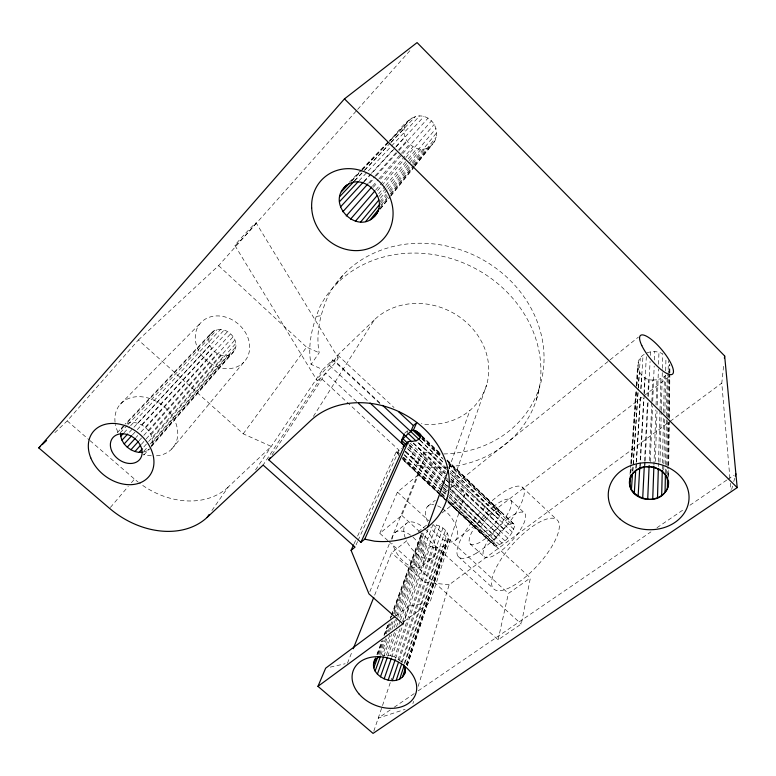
<?xml version="1.0" encoding="UTF-8"?>
<svg xmlns="http://www.w3.org/2000/svg" width="776" height="776" viewBox="0 0 776 776"><rect width="100%" height="100%" fill="white"/><g stroke="black" fill="none" stroke-linecap="round" stroke-linejoin="round"><path stroke-width="0.58" stroke-dasharray="3.88 2.91" d="M151 447.083L233.12 352.411C243.586 340.16 222.848 321.594 211.547 332.759L124.946 424.297M668.262 475.319L668.369 466.861M668.378 465.658L668.941 422.183M668.999 417.352L669.562 373.886M669.572 372.684L669.678 364.225M668.563 477.211L668.65 470.014M668.718 465.212L669.29 419.583M669.31 418.38L669.863 373.954M669.882 372.761L669.824 364.885M667.583 475.29L667.709 466.851M667.729 465.639L668.359 422.251M668.427 417.43L669.058 374.032M669.077 372.829L669.96 366.757M666.603 473.622L666.72 466.415M666.73 465.212L667.447 418.351M667.467 417.149L668.32 360.675M663.752 469.946L663.839 465.115M663.868 463.902L664.751 419.195M664.867 413.152L665.604 375.691M665.701 370.86L665.934 358.774M665.41 472.894L665.546 465.639M665.565 464.426L666.429 417.275M666.448 416.072L667.205 374.963M662.297 469.073L662.403 464.261M662.432 463.068L663.49 417.401M663.596 412.589L664.431 376.544L665.827 375.147M659.988 462.205L661.288 411.658M661.317 410.455L662.374 369.531M662.413 368.328L662.782 353.885C657.835 351.14 651.753 350.859 646.534 353.051M658.397 466.454L658.494 462.845M658.533 461.642L659.988 411.096M660.017 409.893L660.919 378.601L664.431 376.544M655.342 461.419L657.01 411.028M657.204 405.033L658.407 369.036M658.562 364.245L658.96 352.246M653.925 465.28L655.875 409.893M656.04 405.072L656.933 379.784L660.919 378.601M650.259 461.642L652.548 405.984M652.742 401.144L654.187 366.059M654.44 360.006L654.789 351.538M649.337 460.663L651.782 402.889M651.83 401.687L652.752 380.027C638.978 380.715 631.664 360.627 644.788 354.108M644.982 465.503L645.166 461.875M645.225 460.663L648.057 402.608M648.358 396.565L650.075 361.49M650.366 355.447L650.55 351.819M644.303 466.007L644.487 462.389M644.546 461.186L647.553 400.988M647.795 396.167L648.629 379.319M640.19 466.842L644.177 395.42M644.245 394.208L646.33 356.688M639.812 466.522L643.711 398.098M643.983 393.296L644.866 377.689M635.854 468.287L636.155 463.456M636.233 462.244L640.491 394.596M640.869 388.563L641.703 375.274M636.097 467.976L636.388 463.175M636.465 461.982L640.598 394.771M640.966 388.766L643.032 355.165M632.818 471.333L638.212 389.348M638.289 388.145L640.278 357.998M632.702 470.828L638.221 389.048M638.299 387.845L639.356 372.208M630.781 472.71L631.111 467.918M631.441 463.126L636.388 391.288M636.718 386.506L638.444 361.354M630.005 474.408L630.684 464.785M630.772 463.582L635.893 390.26M636.233 385.449L637.668 365.011M630.665 472.72L631.179 465.464M631.266 464.252L636.446 390.483M636.786 385.643L637.979 368.716M447.121 459.955L514.827 524.974C512.907 534.46 504.633 543.559 495.292 546.139L480.072 532.695L440.787 495.515M408.399 120.726C392.617 137.818 422.629 162.184 434.725 141.135C438.954 133.191 435.705 122.676 428.022 118.146C410.921 108.737 399.621 131.784 389.232 140.708M439.914 494.69L402.385 459.159L481.227 533.18C490.49 530.318 498.628 521.385 500.84 511.966L447.034 461.429M729.915 478.375L721.787 383.131L723.649 365.399M494.089 545.606L493.575 544.345C495.67 534.955 503.74 526.07 512.985 523.334L514.245 523.781M480.072 532.695L479.607 531.473C481.974 522.141 489.928 513.421 499.084 510.404L514.827 524.974M388.757 541.386L498.095 639.812L521.297 624.011L530.386 577.936L447.713 501.771M498.095 639.812L508.406 593.456L530.386 577.936M536.342 399.902L539.543 387.088M123.277 426.053L121.366 428.992L120.484 432.494L127.099 425.461M214.06 330.799L126.1 423.9C138.972 417.866 156.364 432.28 151.388 446.025L234.915 349.821M731.652 489.413L732.554 486.077M733.766 481.624L734.678 478.288M407.332 665.42L447.636 541.774C451.36 532.743 441.399 524.266 432.785 524.77L399.708 617.735M412.89 703.648L413.589 701.339M418.167 686.343L449.149 584.764L669.213 422.018M403.762 621.702L429.991 602.37L464.708 494.952L448.974 480.383M406.575 664.566L445.967 544.189L447.636 541.774M407.119 665.76L448.45 538.981M406.168 664.76L448.353 535.993M404.141 663.732L447.335 533.025M404.965 663.073L443.562 546.052L445.967 544.189M402.24 662.791L401.493 661.753L445.482 530.27M402.317 661.986L440.574 547.255L443.562 546.052M399.242 660.075L437.227 547.71L440.574 547.255M373.79 731.215L382.102 706.742M382.49 705.607L391.793 678.195M398.001 659.92L442.892 527.923M395.624 658.455L433.726 547.39L437.227 547.71M449.314 466.871A118.175 104.537 25.8 0 0 515.565 301.66A118.175 104.537 25.8 0 0 320.09 306.326C312.689 324.678 307.073 344.544 311.089 364.361L322.719 369.56L332.807 359.841L380.221 403.898M402.889 623.875L409.068 606.007L429.991 602.37M401.493 661.753L394.654 656.952L439.769 526.147M443.726 453.95A115.478 102.878 25.8 0 0 522.675 294.948A115.478 102.878 25.8 0 0 328.209 295.724C320.43 313.591 315.493 333.35 319.178 352.779L311.089 364.361M391.696 657.185L430.321 546.323C425.394 544.141 421.193 539.281 421.63 533.636L391.783 614.873M450.216 489.433L486.62 384.915M389.785 635.156L382.432 655.555L390.561 655.623L400.513 627.241M402.501 621.566L436.325 525.071M387.709 656.321L396.992 630.093M399.01 624.389L400.212 620.975M400.62 619.83L427.236 544.577M386.39 655.148L394.46 632.469M396.478 626.804L398.088 622.265M383.907 655.992L391.647 634.38M394.092 627.561L397.36 618.462M397.768 617.327L424.676 542.269M391.832 629.491L396.323 617.027M396.73 615.892L429.002 526.39M380.87 655.235L387.447 637.086M389.503 631.412L393.616 620.072M395.256 615.543L422.813 539.553M449.023 468.151L469.926 410.417M379.784 654.537L385.565 638.677M388.039 631.877L392.171 620.548M394.644 613.748L424.773 531.027M378.766 654.246L383.722 640.666M386.205 633.885L390.338 622.575M393.655 613.525L421.775 536.604M376.864 654.643L381.879 641.005M383.965 635.331L387.728 625.107M390.231 618.297L391.075 616.018M391.492 614.883L421.562 533.102M377.272 654.372L382.248 640.83M384.324 635.185L388.466 623.904M390.541 618.259L391.366 616.008M377.873 654.284L382.859 640.675M385.352 633.866L389.513 622.527M391.599 616.862L422.367 532.937M347.435 663.228L352.343 650.957M374.643 595.182L391.589 552.793L408.68 539.272M387.855 540.581L379.794 533.316L401.822 515.448L418.38 474.737L446.83 500.947M369.861 591.642L389.445 543.656M391.269 539.194L424.511 457.714L422.357 451.807L432.019 453.64A115.478 102.878 25.8 0 0 442.553 453.97M448.13 466.987A118.175 104.537 25.8 0 1 426.616 467.181L416.76 465.29L422.357 451.807M379.794 533.316L397.428 492.12L418.38 474.737M356.048 544.898L357.552 541.59M358.056 540.494L399.097 450.245L401.599 448.266M406.954 432.979L407.856 430.99M354.089 543.772L355.592 540.494M357.6 536.109L396.206 451.884L399.097 450.245L320.798 377.98L317.626 380.376A15.481 1.504 -47.1 0 1 323.893 370.967L331.895 362.586L337.453 357.92A15.481 1.504 -47.1 0 1 331.371 367.194L320.798 377.98L263.113 465.066M668.165 372.082L669.116 370.414M313.378 416.421L374.294 319.867A66.717 58.957 25.8 0 1 482.623 343.739A66.717 58.957 25.8 0 1 424.928 424.268L421.397 423.618M272.056 454.775L325.833 373.149L356.708 401.706M374.294 319.867L337.725 355.107L334.223 360.413L380.832 403.733M332.807 359.841L329.276 365.176L368.319 401.396M211.547 332.759C201.382 345.019 221.8 363.284 233.12 352.411M255.537 469.946L322.719 369.56M211.887 510.54L228.173 487.066L271.28 446.423L243.208 433.823L138.37 339.985L67.221 420.893L53.437 434.007M243.208 433.823L306.569 347.153L319.178 352.779M336.396 283.977L344.263 273.734M380.221 209.18L390.027 197.007M390.774 196.066L414.151 167.034M414.908 166.093L432.251 144.559M380.153 208.86L390.008 196.629M390.764 195.688L414.258 166.53M415.014 165.589L434.725 141.135M380.172 207.473L387.796 198.045M390.852 194.272L413.724 166.006M414.481 165.055L428.973 147.149M381.103 205.039L389.416 194.815M390.173 193.884L412.822 165.967M413.579 165.046L436.238 137.129M380.87 202.905L386.972 195.436M390.027 191.701L412.153 164.628M412.919 163.697L425.122 148.759M379.998 201.711L386.128 194.262M389.183 190.537L409.097 166.326M412.163 162.601L436.665 132.803M171.661 449.071L243.829 362.169A29.197 24.172 40.2 0 0 226.408 317.335A29.197 24.172 40.2 0 0 197.182 347.367A29.197 24.172 40.2 0 0 243.829 362.169M380.424 198.142L387.311 189.839M388.078 188.917L420.961 149.273M379.027 196.474L385.953 188.199M386.72 187.278L408.273 161.544M409.039 160.622L435.986 128.447M378.707 193.719L384.915 186.366M385.691 185.445L407.439 159.701M408.225 158.779L416.76 148.662M110.376 507.475L128.273 486.406M131.386 482.74L134.5 479.083A73.759 57.696 36.7 0 0 138.099 482.041M377.543 190.605L405.091 158.411M405.887 157.489L434.22 124.373M375.759 189.945L412.813 146.974M143.065 452.185L146.586 451.001L148.167 449.178M151.339 445.531L230.598 354.331M143.861 451.273L147.052 447.616M150.234 443.969L227.523 355.447M152.339 442.553L235.865 346.726M373.324 187.249L377.311 182.709M380.502 179.062L402.016 154.511M402.812 153.599L431.505 120.852M143.87 446.937L147.838 442.427M148.633 441.525L224.109 355.699M152.193 438.712L235.894 343.341M372.606 186.027L378.203 179.683M379.008 178.771L409.379 144.317M150.971 434.783L234.992 339.888M141.368 444.328L145.364 439.817M146.169 438.915L220.578 355.059M138.37 339.985L218.619 265.644L356.873 110.279M357.678 109.377L409.864 50.731M117.244 432.795L122.53 426.897M138.982 440.778L143.017 436.287M143.822 435.385L217.173 353.575M148.749 431.029L233.227 336.619M369.783 183.029L375.448 176.724M376.253 175.822L398.088 151.485M398.903 150.583L428.022 118.146M368.687 183.049L374.342 176.763M375.147 175.871L397.778 150.738M398.592 149.846L406.673 140.873M145.665 427.712L230.705 333.758M136.188 437.315L137.808 435.53M141.057 431.951L214.118 351.344M364.002 181.817L424.006 116.429M132.366 434.996L136.45 430.544M137.265 429.652L211.615 348.531M141.94 425.054L227.62 331.498M143.754 455.095L149.419 448.906L146.586 451.001M364.138 181.206L370.656 174.105M371.471 173.223L395.11 147.498M395.925 146.615L404.888 136.857M129.349 432.232L209.84 345.301M137.837 423.26L224.167 329.994M123.985 432.795L129.757 426.616M130.581 425.733L220.588 329.363M359.113 180.721L419.748 115.837M127.924 424.588L217.135 329.635M121.366 428.992L125.499 424.618M354.457 180.769L363.537 171.195M364.361 170.322L389.95 143.356M390.774 142.493L415.538 116.39M354.69 180.789L363.828 171.156M364.662 170.274L387.913 145.752M391.23 142.241L404.519 128.224M351.47 180.963L361.5 170.477M362.344 169.605L411.668 118.068M351.305 181.341L361.247 170.953M362.072 170.089L388.572 142.377M389.406 141.513L405.964 124.199M349.229 182.389L360.898 170.235M361.732 169.362L388.398 141.571M120.425 404.083L200.683 322.865M404.868 432.979L407.449 430.748M394.887 532.724L406.226 523.625M427.78 506.301L435.336 500.239M440.06 496.436L447.616 490.374M451.399 487.338L609.17 360.607M610.111 359.841L638.454 337.075M418.177 531.764L426.722 525.003M441.913 512.985L464.708 494.952M422.154 565.811L433.726 556.945M455.735 540.086L669.038 376.68M395.488 616.134L409.068 606.007M670.183 421.3L721.787 383.131M390.212 709.972L378.222 718.169L405.111 709.322M394.208 707.246L414.19 693.598M418.186 690.863L650.967 531.851M656.962 527.758L684.936 508.649M689.932 505.234L726.899 479.975M727.898 479.296L733.892 475.203M330.246 667.137L345.145 663.752M316.579 316.385L321.245 315.667M652.752 380.027L656.933 379.784M449.149 584.764L424.375 582.252L391.589 552.793M390.561 655.623L394.654 656.952M430.321 546.323L433.726 547.39M67.221 420.893L89.036 439.769M89.948 440.555L134.5 479.083M405.829 451.622L442.912 484.573M443.814 485.369L449.236 490.199M450.138 490.995L498.318 534.315M413.239 443.067L445.764 472.138M451.186 476.988L498.163 518.979L450.099 473.147M446.627 468.258L417.827 442.262L446.607 469.81M450.225 471.507L499.734 516.185L448.887 467.618M458.131 556.44L493.196 588.383M401.822 515.448L418.759 530.842M419.651 531.647L521.297 624.011M397.428 492.12L428.75 520.725M433.231 524.809L508.406 593.456M410.067 443.203L445.511 475.678M450.827 480.557L510.181 535.081M469.946 543.656L484.001 556.528M502.082 543.132L450.429 494.535M449.469 497.464L494.7 540.009M499.424 544.859L449.226 497.697M493.788 542.434L448.334 499.705M497.106 545.887L447.907 499.695M495.292 546.139L448.062 501.82L493.575 544.345M424.511 457.714L444.609 476.338M445.482 477.143L448.101 479.578M500.782 531.414L451.06 484.515M507.649 538.059L450.74 484.34M504.885 540.814L449.711 488.802M496.242 537.244L450.167 493.866M513.819 529.271L448.955 467.976M512.276 532.084L450.332 473.573M503.469 528.737L451.137 479.287M218.619 265.644L306.569 347.153M337.725 355.107L394.043 407.555M511.132 523.654L448.518 464.242M510.414 499.87L524.324 512.878M522.2 487.115L556.702 519.561M422.328 438.188L441.738 456.443M405.082 451.564L439.963 484.612M443.455 487.92L446.937 491.227M404.374 455.24L441.311 490.199M442.194 491.033L448.353 496.863M403.665 457.345L440.458 492.226M441.331 493.061L447.461 498.871M397.021 451.574L399.65 454.057M403.161 457.374L438.256 490.568M441.767 493.885L447.034 498.871M402.463 458.383L440.157 494.099M441.04 494.923L447.17 500.743M448.053 501.568L479.607 531.473M413.482 443.465L445.007 473.457M409.02 444.57L444.929 478.685M445.812 479.519L450.187 483.681M409.738 445.385L442.892 476.881M446.384 480.199L449.867 483.516M407.478 448.421L444.241 483.312M445.114 484.146L446.869 485.805M450.371 489.132L484.505 521.54L445.599 483.458M407.827 449.071L444.473 483.836M445.346 484.66L448.838 487.978M405.732 451.69L442.33 486.416M443.203 487.25L449.294 493.032M404.18 454.493L445.987 494.157M421.523 438.479L443.29 459.256M420.291 440.642L444.609 463.835M417.915 442.689L445.957 469.402M413.181 443.106L445.443 473.826M450.681 478.802L496.029 521.967M421.834 435.772L439.274 452.447M421.591 436.16L440.749 454.484M446.84 460.313L500.84 511.966M422.144 436.898L440.506 454.435M447.5 461.119L499.084 510.404M422.27 438.867L442.301 458.015M448.402 463.844L500.646 513.799M419.952 439.982L444.502 463.427M398.806 454.367L396.206 451.884L399.766 456.686M402.278 457.685L440.448 494.196M441.321 495.02L447.393 500.83M448.256 501.655L481.227 533.18M408.428 447.063L444.735 482.614M405.683 451.777L442.398 488.637M443.251 489.491L448.373 494.632M449.226 495.495L480.829 527.205M256.138 222.906A15.52 0.679 -47 0 1 240.24 240.764A15.52 0.679 -47 0 1 240.279 239.008A15.52 0.679 -47 0 1 256.138 222.906L338.123 357.775M234.963 245.575L317.035 380.444M409.379 445.23L416.76 465.29M730.323 483.205L730.943 490.432M115.061 422.251A34.125 26.481 38.1 0 1 141.251 396.759A34.125 26.481 38.1 0 1 177.025 427.101A34.125 26.481 38.1 0 1 154.725 455.9M151.339 455.803A34.125 26.481 38.1 0 1 143.259 454.202M117.894 432.087A34.125 26.481 38.1 0 1 115.401 424.433M413.045 537.225A21.466 11.727 52.6 0 1 424.278 561.029A21.466 11.727 52.6 0 1 409.117 565.549A21.466 11.727 52.6 0 1 392.724 543.297M392.355 538.951A21.466 11.727 52.6 0 1 410.63 535.236M228.173 487.066A73.759 57.696 36.7 0 1 139.03 482.759M425.122 529.038A21.641 11.562 52.4 0 1 432.319 558.051A21.641 11.562 52.4 0 1 406.11 539.931M405.305 537.981A21.641 11.562 52.4 0 1 407.613 522.655A21.641 11.562 52.4 0 1 424.336 528.31M442.533 508.668A21.961 11.242 52.2 0 1 456.482 539.107A21.961 11.242 52.2 0 1 430.787 527.505M427.586 521.588A21.961 11.242 52.2 0 1 433.735 504.759M437.586 505.855A21.961 11.242 52.2 0 1 441.709 508.096M494.564 505.729L489.161 510.298A29.818 9.069 -47.4 0 0 469.606 537.642A29.818 9.069 -47.4 0 0 480.286 542.094L485.601 538.573A29.818 9.069 -47.4 0 0 511.142 506.127A29.818 9.069 -47.4 0 0 494.564 505.729M508.202 518.417L502.79 522.937A29.73 9.564 -47.4 0 0 483.467 550.359A29.73 9.564 -47.4 0 0 494.584 555.238L499.938 551.775A29.73 9.564 -47.4 0 0 525.255 519.309A29.73 9.564 -47.4 0 0 508.202 518.417M512.616 586.113A46.87 16.325 -47.5 0 0 559.04 523.315A46.87 16.325 -47.5 0 0 504.73 553.967A46.87 16.325 -47.5 0 0 512.616 586.113M476.542 553.055A47.249 14.375 -47.4 0 0 524.159 490.519A47.249 14.375 -47.4 0 0 471.158 523.063A47.249 14.375 -47.4 0 0 476.542 553.055"/><path stroke-width="1.16" d="M644.924 466.706C629.288 468.267 623.38 488.793 638.105 496.533C650.016 503.857 670.173 496.562 668.514 480.819M667.389 488.54L667.554 477.696M634.913 471.313C615.62 489.947 652.024 510.647 665.061 492.236L665.391 474.107M661.685 495.505L662.267 470.275M657.495 497.746L658.32 468.859M652.732 498.997L653.877 466.483M647.708 499.172L649.134 465.474M642.683 498.512L644.245 467.21M377.204 212.925C360.539 238.862 323.369 204.175 346.726 184.998M638.105 496.533L639.744 467.724M634.264 493.652L635.699 470.702M631.402 490.073L632.537 473.234M630.452 477.502L630.616 475.106M629.734 486.019L630.413 476.348M724.396 358.308L724.648 355.951L417.081 42.602L344.466 98.882L38.8 447.927L109.591 508.387A77.299 59.131 36.2 0 0 207.134 517.388L263.113 465.066L355.049 547.099L351.082 550.339L368.949 593.873L402.889 623.875L317.956 686.343L373.052 733.398L737.2 487.619L724.648 355.951M405.47 671.143C400.445 691.212 364.4 676.012 375.613 658.048M735.279 476.066L735.89 473.835M404.354 674.577C405.8 671.444 405.315 667.855 403.762 664.877M402.453 677.176L405.45 668M399.669 679.136L404.209 665.371M396.196 680.348L401.551 664.285M392.268 680.707L398.476 662.365M388.155 680.212L395.226 659.6M384.13 678.893L391.298 658.329M380.453 676.847L387.311 657.456M377.378 674.189L383.499 657.127M374.187 216.669C391.579 198.831 361.451 169.226 344.224 187.608M375.109 671.114L380.453 656.37M427.702 527.02L448.198 470.411M373.799 667.816L377.931 656.506M373.547 664.528L375.613 658.882M353.235 648.726L373.751 597.413M317.956 686.343L325.658 668.175L394.518 616.852M270.058 457.801L268.729 459.819L360.937 542.288L364.749 539.184L408.292 441.573C412.522 441.253 418.215 441.525 420.534 437.198L420.718 435.326L419.224 433.27L416.023 431.049L412.813 430.166L408.273 433.503L401.512 440.293L402.23 443.435L404.859 445.928M360.937 542.288L404.335 445.754L408.292 441.573M419.418 439.808L410.737 431.524L413.404 425.587L416.693 422.736L413.511 429.885L420.563 436.529M351.082 550.339L353.584 544.868M404.393 434.026L401.512 440.293L405.838 444.532M374.362 661.453L376.205 658.824L380.104 656.389M207.134 517.388L209.171 514.459M377.117 212.614L378.63 210.742M370.268 219.724L379.415 208.414M365.612 221.567L380.104 203.836M360.549 222.111L378.901 199.985M355.398 221.296L377.155 195.552M350.529 219.201L374.963 190.857M120.542 433.454C120.581 443.3 129.66 451.37 139.098 452.36L142.28 448.751M346.232 215.951L371.811 186.938M134.966 451.535L140.563 445.23M130.921 449.77L138.176 441.68M342.817 211.77L367.873 183.951M127.254 447.17L135.373 438.217M124.199 443.911L131.551 435.889M340.499 206.92L363.323 182.088M121.958 440.215L127.71 434.007M120.687 436.316L123.161 433.677M339.451 201.741L358.289 181.594M339.743 196.561L353.866 181.662M341.372 191.74L348.822 183.941M38.8 447.927L40.527 446.287M42.243 444.648L46.55 440.555M268.729 459.819L310.817 420.485A80.617 66.571 25.8 0 1 441.069 450.74A80.617 66.571 25.8 0 1 374.565 541.192L364.749 539.184M402.967 447.005L404.335 445.754L358.473 403.336M665.061 492.236C669.94 486.969 669.184 478.433 664.392 473.311M635.942 470.382L643.605 467.181L650.055 466.483M139.098 452.36L142.076 452.224M646.796 466.706L655.138 467.414L663.703 472.361M650.986 466.696L659.794 469.422M660.502 470.004L666.565 476.027L668.476 484.418M382.587 405.373L410.737 431.524M370.094 403.045L411.726 441.796M398.447 411.658L413.404 425.587M402.889 438.741L408.137 443.736M412.813 430.166L420.65 437.645M408.273 433.503L416.159 441.02M419.224 433.27L420.961 434.938M416.023 431.049L421.271 436.063M344.466 98.882L737.2 487.619M90.763 457.879A35.764 27.141 37.6 0 0 147.101 478.472A35.764 27.141 37.6 0 0 125.537 425.83A35.764 27.141 37.6 0 0 90.763 457.879M111.579 450.623A17.315 13.202 37.7 0 0 138.885 460.391A17.315 13.202 37.7 0 0 128.302 434.87A17.315 13.202 37.7 0 0 111.579 450.623M311.68 207.978A42.709 38.916 47 0 0 374.517 245.944A42.709 38.916 47 0 0 370.86 175.007A42.709 38.916 47 0 0 311.68 207.978M359.201 694.171A33.349 24.492 21.3 0 0 414.539 696.644A33.349 24.492 21.3 0 0 379.454 656.719A33.349 24.492 21.3 0 0 359.201 694.171M619.84 518.834A40.459 33.475 5.4 0 0 687.585 506.282A40.459 33.475 5.4 0 0 638.532 463.437A40.459 33.475 5.4 0 0 619.84 518.834M641.81 345.582A25.113 7.256 50.4 0 0 671.172 374.643A25.113 7.256 50.4 0 0 656.564 344.069A25.113 7.256 50.4 0 0 641.81 345.582"/></g></svg>
